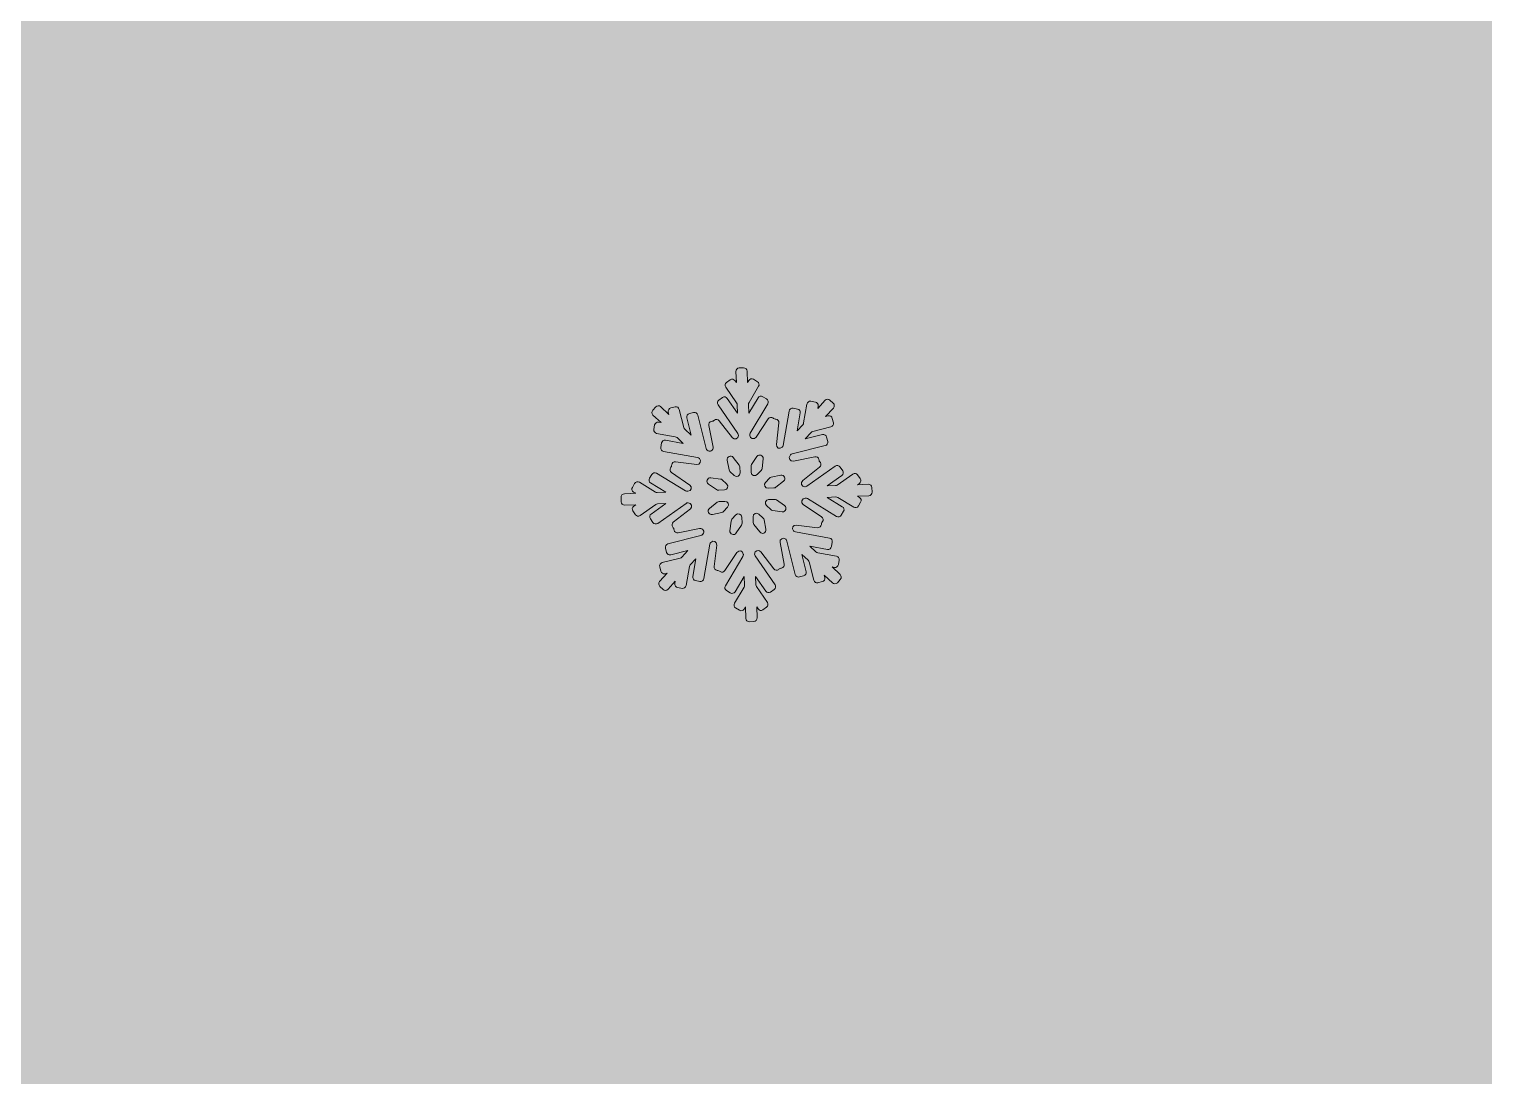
# Model space of a CAD drawing. Header units: millimetres. Extents: x 40 to 178, y -117 to -19.
# Drawn here: x 132.7 to 145, y -45.59 to -36.74 of the extents above; entities that cross this region are included whole.
import ezdxf

# ---------------------------------------------------------------- set-up
doc = ezdxf.new("R2010")
doc.units = ezdxf.units.MM
doc.header["$MEASUREMENT"] = 0
doc.layers.add('engraving', color=7, linetype='Continuous')
doc.layers.add('Layer 1', color=7, linetype='Continuous')

msp = doc.modelspace()

# ---------------------------------------------------------------- hatches: boundary and pattern name
at = {"layer": 'Layer 1'}
h = msp.add_hatch(color=2, dxfattribs=at)
h.dxf.hatch_style = 2
edge = h.paths.add_edge_path()
edge.add_spline(control_points=[(176.295, -54.742), (174.611, -49.888), (172.008, -45.798), (168.485, -42.469), (164.962, -39.142), (160.655, -36.597), (155.566, -34.835), (152.745, -33.859), (149.792, -33.154), (146.708, -32.719), (145.947, -31.249), (144.465, -30.207), (142.735, -30.075), (144.24, -28.96), (145.22, -27.176), (145.22, -25.16), (145.22, -21.779), (142.479, -19.039), (139.099, -19.039), (135.719, -19.039), (132.978, -21.779), (132.978, -25.16), (132.978, -27.176), (133.958, -28.96), (135.463, -30.075), (133.947, -30.191), (132.623, -31.005), (131.805, -32.192), (131.805, -32.192), (114.341, -32.192), (114.341, -32.192), (114.341, -32.192), (114.341, -117.341), (114.341, -117.341), (114.341, -117.341), (139.006, -117.341), (139.006, -117.341), (139.006, -117.341), (139.006, -99.49), (139.006, -99.49), (143.625, -100.194), (148.088, -99.98), (152.395, -98.844), (156.7, -97.709), (160.595, -95.869), (164.08, -93.324), (167.563, -90.78), (170.481, -87.609), (172.83, -83.81), (175.179, -80.013), (176.706, -75.806), (177.411, -71.185), (178.351, -65.077), (177.978, -59.598), (176.295, -54.742)], knot_values=[0, 0, 0, 0, 1, 1, 1, 2, 2, 2, 3, 3, 3, 4, 4, 4, 5, 5, 5, 6, 6, 6, 7, 7, 7, 8, 8, 8, 9, 9, 9, 10, 10, 10, 11, 11, 11, 12, 12, 12, 13, 13, 13, 14, 14, 14, 15, 15, 15, 16, 16, 16, 17, 17, 17, 18, 18, 18, 18], degree=3, periodic=1)
edge = h.paths.add_edge_path()
edge.add_spline(control_points=[(135.292, -25.16), (135.292, -23.06), (137, -21.352), (139.099, -21.352), (141.198, -21.352), (142.906, -23.06), (142.906, -25.16), (142.906, -27.259), (141.198, -28.967), (139.099, -28.967), (137, -28.967), (135.292, -27.259), (135.292, -25.16)], knot_values=[0, 0, 0, 0, 1, 1, 1, 2, 2, 2, 3, 3, 3, 4, 4, 4, 4], degree=3, periodic=1)
edge = h.paths.add_edge_path()
edge.add_spline(control_points=[(150.398, -71.83), (148.831, -73.436), (146.913, -74.238), (144.644, -74.238), (144.644, -74.238), (139.006, -74.238), (139.006, -74.238), (139.006, -74.238), (139.006, -57.913), (139.006, -57.913), (139.006, -57.913), (144.644, -57.913), (144.644, -57.913), (146.913, -57.913), (148.831, -58.697), (150.398, -60.262), (151.963, -61.829), (152.746, -63.747), (152.746, -66.017), (152.746, -68.289), (151.963, -70.227), (150.398, -71.83)], knot_values=[0, 0, 0, 0, 1, 1, 1, 2, 2, 2, 3, 3, 3, 4, 4, 4, 5, 5, 5, 6, 6, 6, 7, 7, 7, 7], degree=3, periodic=1)

# ---------------------------------------------------------------- linework, layer by layer
at = {"layer": 'engraving', "lineweight": 0}
for points, knots in [([(139.825, -40.62), (139.824, -40.604), (139.81, -40.592), (139.794, -40.592), (139.794, -40.592), (139.702, -40.596), (139.702, -40.596), (139.702, -40.596), (139.719, -40.584), (139.719, -40.584), (139.732, -40.574), (139.735, -40.556), (139.726, -40.543), (139.726, -40.543), (139.704, -40.512), (139.704, -40.512), (139.695, -40.499), (139.677, -40.495), (139.664, -40.505), (139.664, -40.505), (139.532, -40.598), (139.532, -40.598), (139.528, -40.601), (139.522, -40.603), (139.517, -40.603), (139.517, -40.603), (139.446, -40.606), (139.446, -40.606), (139.446, -40.606), (139.571, -40.517), (139.571, -40.517), (139.584, -40.508), (139.587, -40.49), (139.578, -40.477), (139.578, -40.477), (139.556, -40.446), (139.556, -40.446), (139.547, -40.432), (139.529, -40.429), (139.515, -40.439), (139.515, -40.439), (139.276, -40.608), (139.276, -40.608), (139.272, -40.611), (139.266, -40.613), (139.261, -40.613), (139.261, -40.613), (139.259, -40.613), (139.259, -40.613), (139.231, -40.614), (139.218, -40.578), (139.24, -40.561), (139.24, -40.561), (139.383, -40.448), (139.383, -40.448), (139.396, -40.438), (139.398, -40.42), (139.389, -40.407), (139.389, -40.407), (139.384, -40.401), (139.384, -40.401), (139.381, -40.398), (139.379, -40.394), (139.378, -40.389), (139.378, -40.389), (139.377, -40.382), (139.377, -40.382), (139.374, -40.366), (139.359, -40.356), (139.343, -40.359), (139.343, -40.359), (139.162, -40.395), (139.162, -40.395), (139.134, -40.4), (139.115, -40.368), (139.134, -40.347), (139.134, -40.347), (139.137, -40.343), (139.137, -40.343), (139.141, -40.339), (139.146, -40.336), (139.152, -40.335), (139.152, -40.335), (139.43, -40.265), (139.43, -40.265), (139.445, -40.261), (139.455, -40.245), (139.451, -40.23), (139.451, -40.23), (139.442, -40.193), (139.442, -40.193), (139.438, -40.177), (139.422, -40.168), (139.406, -40.172), (139.406, -40.172), (139.261, -40.208), (139.261, -40.208), (139.261, -40.208), (139.311, -40.153), (139.311, -40.153), (139.315, -40.149), (139.32, -40.146), (139.325, -40.145), (139.325, -40.145), (139.478, -40.106), (139.478, -40.106), (139.493, -40.103), (139.503, -40.087), (139.499, -40.071), (139.499, -40.071), (139.49, -40.034), (139.49, -40.034), (139.486, -40.019), (139.47, -40.009), (139.454, -40.013), (139.454, -40.013), (139.434, -40.018), (139.434, -40.018), (139.434, -40.018), (139.5, -39.947), (139.5, -39.947), (139.51, -39.935), (139.51, -39.916), (139.498, -39.906), (139.498, -39.906), (139.47, -39.88), (139.47, -39.88), (139.459, -39.869), (139.44, -39.869), (139.429, -39.881), (139.429, -39.881), (139.367, -39.95), (139.367, -39.95), (139.367, -39.95), (139.37, -39.929), (139.37, -39.929), (139.373, -39.913), (139.362, -39.898), (139.347, -39.896), (139.347, -39.896), (139.31, -39.889), (139.31, -39.889), (139.294, -39.886), (139.279, -39.897), (139.276, -39.913), (139.276, -39.913), (139.248, -40.073), (139.248, -40.073), (139.247, -40.078), (139.245, -40.083), (139.241, -40.088), (139.241, -40.088), (139.193, -40.14), (139.193, -40.14), (139.193, -40.14), (139.219, -39.988), (139.219, -39.988), (139.222, -39.973), (139.212, -39.958), (139.196, -39.955), (139.196, -39.955), (139.159, -39.948), (139.159, -39.948), (139.143, -39.945), (139.128, -39.956), (139.125, -39.972), (139.125, -39.972), (139.074, -40.263), (139.074, -40.263), (139.074, -40.269), (139.071, -40.274), (139.067, -40.278), (139.067, -40.278), (139.067, -40.278), (139.067, -40.278), (139.048, -40.299), (139.013, -40.283), (139.017, -40.255), (139.017, -40.255), (139.039, -40.073), (139.039, -40.073), (139.041, -40.057), (139.03, -40.043), (139.014, -40.041), (139.014, -40.041), (139.007, -40.04), (139.007, -40.04), (139.002, -40.039), (138.998, -40.038), (138.994, -40.035), (138.994, -40.035), (138.988, -40.031), (138.988, -40.031), (138.975, -40.022), (138.957, -40.026), (138.948, -40.039), (138.948, -40.039), (138.846, -40.193), (138.846, -40.193), (138.83, -40.217), (138.794, -40.206), (138.793, -40.178), (138.793, -40.178), (138.792, -40.175), (138.792, -40.175), (138.792, -40.169), (138.794, -40.164), (138.796, -40.159), (138.796, -40.159), (138.944, -39.91), (138.944, -39.91), (138.952, -39.896), (138.948, -39.879), (138.934, -39.87), (138.934, -39.87), (138.902, -39.851), (138.902, -39.851), (138.888, -39.842), (138.87, -39.847), (138.862, -39.861), (138.862, -39.861), (138.785, -39.99), (138.785, -39.99), (138.785, -39.99), (138.782, -39.916), (138.782, -39.916), (138.782, -39.91), (138.783, -39.905), (138.786, -39.9), (138.786, -39.9), (138.867, -39.763), (138.867, -39.763), (138.875, -39.75), (138.871, -39.732), (138.857, -39.724), (138.857, -39.724), (138.825, -39.704), (138.825, -39.704), (138.811, -39.696), (138.793, -39.7), (138.785, -39.714), (138.785, -39.714), (138.774, -39.731), (138.774, -39.731), (138.774, -39.731), (138.77, -39.635), (138.77, -39.635), (138.77, -39.618), (138.756, -39.606), (138.74, -39.607), (138.74, -39.607), (138.703, -39.608), (138.703, -39.608), (138.687, -39.609), (138.674, -39.622), (138.675, -39.638), (138.675, -39.638), (138.679, -39.732), (138.679, -39.732), (138.679, -39.732), (138.667, -39.715), (138.667, -39.715), (138.658, -39.702), (138.64, -39.699), (138.627, -39.708), (138.627, -39.708), (138.596, -39.73), (138.596, -39.73), (138.583, -39.739), (138.58, -39.757), (138.589, -39.77), (138.589, -39.77), (138.681, -39.904), (138.681, -39.904), (138.684, -39.908), (138.686, -39.914), (138.686, -39.919), (138.686, -39.919), (138.689, -39.991), (138.689, -39.991), (138.689, -39.991), (138.602, -39.865), (138.602, -39.865), (138.593, -39.852), (138.575, -39.848), (138.562, -39.858), (138.562, -39.858), (138.531, -39.879), (138.531, -39.879), (138.518, -39.889), (138.515, -39.907), (138.524, -39.92), (138.524, -39.92), (138.692, -40.163), (138.692, -40.163), (138.695, -40.167), (138.697, -40.173), (138.697, -40.178), (138.697, -40.178), (138.697, -40.179), (138.697, -40.179), (138.698, -40.207), (138.662, -40.22), (138.645, -40.198), (138.645, -40.198), (138.534, -40.054), (138.534, -40.054), (138.524, -40.041), (138.506, -40.039), (138.493, -40.049), (138.493, -40.049), (138.488, -40.053), (138.488, -40.053), (138.484, -40.056), (138.48, -40.058), (138.475, -40.059), (138.475, -40.059), (138.468, -40.06), (138.468, -40.06), (138.453, -40.064), (138.442, -40.079), (138.446, -40.095), (138.446, -40.095), (138.482, -40.277), (138.482, -40.277), (138.487, -40.305), (138.454, -40.324), (138.433, -40.304), (138.433, -40.304), (138.431, -40.303), (138.431, -40.303), (138.427, -40.299), (138.424, -40.294), (138.423, -40.288), (138.423, -40.288), (138.353, -40.007), (138.353, -40.007), (138.349, -39.991), (138.334, -39.981), (138.318, -39.985), (138.318, -39.985), (138.282, -39.994), (138.282, -39.994), (138.266, -39.998), (138.257, -40.014), (138.26, -40.03), (138.26, -40.03), (138.297, -40.177), (138.297, -40.177), (138.297, -40.177), (138.243, -40.126), (138.243, -40.126), (138.239, -40.123), (138.236, -40.118), (138.235, -40.112), (138.235, -40.112), (138.196, -39.958), (138.196, -39.958), (138.192, -39.942), (138.177, -39.932), (138.161, -39.936), (138.161, -39.936), (138.125, -39.945), (138.125, -39.945), (138.109, -39.949), (138.1, -39.965), (138.103, -39.981), (138.103, -39.981), (138.108, -40.001), (138.108, -40.001), (138.108, -40.001), (138.038, -39.935), (138.038, -39.935), (138.027, -39.924), (138.008, -39.925), (137.997, -39.937), (137.997, -39.937), (137.972, -39.965), (137.972, -39.965), (137.961, -39.977), (137.962, -39.995), (137.973, -40.006), (137.973, -40.006), (138.042, -40.07), (138.042, -40.07), (138.042, -40.07), (138.022, -40.066), (138.022, -40.066), (138.006, -40.063), (137.991, -40.074), (137.988, -40.09), (137.988, -40.09), (137.981, -40.127), (137.981, -40.127), (137.979, -40.143), (137.989, -40.158), (138.005, -40.161), (138.005, -40.161), (138.163, -40.189), (138.163, -40.189), (138.168, -40.19), (138.174, -40.193), (138.178, -40.197), (138.178, -40.197), (138.23, -40.246), (138.23, -40.246), (138.23, -40.246), (138.08, -40.219), (138.08, -40.219), (138.065, -40.216), (138.049, -40.227), (138.047, -40.242), (138.047, -40.242), (138.04, -40.28), (138.04, -40.28), (138.037, -40.296), (138.048, -40.311), (138.064, -40.314), (138.064, -40.314), (138.351, -40.366), (138.351, -40.366), (138.357, -40.367), (138.362, -40.369), (138.366, -40.373), (138.366, -40.373), (138.367, -40.374), (138.367, -40.374), (138.388, -40.394), (138.372, -40.428), (138.344, -40.424), (138.344, -40.424), (138.165, -40.402), (138.165, -40.402), (138.149, -40.4), (138.134, -40.411), (138.132, -40.427), (138.132, -40.427), (138.131, -40.434), (138.131, -40.434), (138.131, -40.439), (138.129, -40.443), (138.126, -40.447), (138.126, -40.447), (138.122, -40.453), (138.122, -40.453), (138.114, -40.466), (138.117, -40.484), (138.13, -40.493), (138.13, -40.493), (138.285, -40.598), (138.285, -40.598), (138.308, -40.614), (138.298, -40.65), (138.27, -40.651), (138.27, -40.651), (138.266, -40.651), (138.266, -40.651), (138.26, -40.652), (138.255, -40.65), (138.25, -40.647), (138.25, -40.647), (138.004, -40.498), (138.004, -40.498), (137.99, -40.489), (137.972, -40.494), (137.964, -40.508), (137.964, -40.508), (137.945, -40.54), (137.945, -40.54), (137.936, -40.554), (137.941, -40.572), (137.954, -40.58), (137.954, -40.58), (138.083, -40.658), (138.083, -40.658), (138.083, -40.658), (138.01, -40.661), (138.01, -40.661), (138.004, -40.662), (137.999, -40.66), (137.994, -40.657), (137.994, -40.657), (137.859, -40.575), (137.859, -40.575), (137.845, -40.567), (137.827, -40.571), (137.819, -40.585), (137.819, -40.585), (137.8, -40.618), (137.8, -40.618), (137.791, -40.631), (137.796, -40.649), (137.81, -40.657), (137.81, -40.657), (137.828, -40.668), (137.828, -40.668), (137.828, -40.668), (137.732, -40.672), (137.732, -40.672), (137.716, -40.673), (137.703, -40.686), (137.704, -40.702), (137.704, -40.702), (137.705, -40.74), (137.705, -40.74), (137.706, -40.757), (137.72, -40.769), (137.736, -40.768), (137.736, -40.768), (137.828, -40.765), (137.828, -40.765), (137.828, -40.765), (137.811, -40.777), (137.811, -40.777), (137.798, -40.786), (137.795, -40.804), (137.804, -40.817), (137.804, -40.817), (137.826, -40.849), (137.826, -40.849), (137.835, -40.862), (137.853, -40.865), (137.866, -40.856), (137.866, -40.856), (137.998, -40.763), (137.998, -40.763), (138.002, -40.76), (138.008, -40.758), (138.013, -40.758), (138.013, -40.758), (138.084, -40.755), (138.084, -40.755), (138.084, -40.755), (137.959, -40.843), (137.959, -40.843), (137.946, -40.852), (137.943, -40.87), (137.952, -40.884), (137.952, -40.884), (137.974, -40.915), (137.974, -40.915), (137.983, -40.928), (138.001, -40.931), (138.014, -40.922), (138.014, -40.922), (138.254, -40.753), (138.254, -40.753), (138.258, -40.75), (138.264, -40.748), (138.269, -40.748), (138.269, -40.748), (138.271, -40.748), (138.271, -40.748), (138.299, -40.747), (138.312, -40.782), (138.29, -40.8), (138.29, -40.8), (138.146, -40.913), (138.146, -40.913), (138.134, -40.923), (138.132, -40.941), (138.141, -40.953), (138.141, -40.953), (138.146, -40.959), (138.146, -40.959), (138.149, -40.963), (138.151, -40.967), (138.151, -40.971), (138.151, -40.971), (138.153, -40.979), (138.153, -40.979), (138.156, -40.995), (138.171, -41.005), (138.187, -41.002), (138.187, -41.002), (138.368, -40.966), (138.368, -40.966), (138.396, -40.96), (138.415, -40.993), (138.396, -41.014), (138.396, -41.014), (138.393, -41.017), (138.393, -41.017), (138.389, -41.021), (138.384, -41.024), (138.378, -41.026), (138.378, -41.026), (138.1, -41.095), (138.1, -41.095), (138.085, -41.099), (138.075, -41.115), (138.079, -41.131), (138.079, -41.131), (138.088, -41.168), (138.088, -41.168), (138.092, -41.183), (138.108, -41.193), (138.124, -41.189), (138.124, -41.189), (138.269, -41.152), (138.269, -41.152), (138.269, -41.152), (138.219, -41.207), (138.219, -41.207), (138.215, -41.211), (138.21, -41.214), (138.205, -41.216), (138.205, -41.216), (138.052, -41.254), (138.052, -41.254), (138.037, -41.258), (138.027, -41.274), (138.031, -41.289), (138.031, -41.289), (138.04, -41.326), (138.04, -41.326), (138.044, -41.342), (138.06, -41.351), (138.076, -41.348), (138.076, -41.348), (138.095, -41.343), (138.095, -41.343), (138.095, -41.343), (138.03, -41.414), (138.03, -41.414), (138.019, -41.426), (138.02, -41.444), (138.032, -41.455), (138.032, -41.455), (138.059, -41.481), (138.059, -41.481), (138.071, -41.492), (138.09, -41.491), (138.101, -41.479), (138.101, -41.479), (138.163, -41.411), (138.163, -41.411), (138.163, -41.411), (138.16, -41.431), (138.16, -41.431), (138.157, -41.447), (138.167, -41.462), (138.183, -41.465), (138.183, -41.465), (138.22, -41.472), (138.22, -41.472), (138.236, -41.474), (138.251, -41.464), (138.254, -41.448), (138.254, -41.448), (138.282, -41.288), (138.282, -41.288), (138.283, -41.282), (138.285, -41.277), (138.289, -41.273), (138.289, -41.273), (138.337, -41.221), (138.337, -41.221), (138.337, -41.221), (138.31, -41.372), (138.31, -41.372), (138.308, -41.388), (138.318, -41.403), (138.334, -41.406), (138.334, -41.406), (138.371, -41.413), (138.371, -41.413), (138.387, -41.415), (138.402, -41.405), (138.405, -41.389), (138.405, -41.389), (138.455, -41.097), (138.455, -41.097), (138.456, -41.092), (138.459, -41.087), (138.463, -41.083), (138.463, -41.083), (138.463, -41.083), (138.463, -41.083), (138.482, -41.062), (138.516, -41.078), (138.513, -41.106), (138.513, -41.106), (138.491, -41.287), (138.491, -41.287), (138.489, -41.303), (138.5, -41.318), (138.516, -41.32), (138.516, -41.32), (138.523, -41.321), (138.523, -41.321), (138.528, -41.321), (138.532, -41.323), (138.536, -41.326), (138.536, -41.326), (138.542, -41.329), (138.542, -41.329), (138.555, -41.339), (138.573, -41.335), (138.582, -41.321), (138.582, -41.321), (138.684, -41.168), (138.684, -41.168), (138.7, -41.144), (138.736, -41.154), (138.737, -41.182), (138.737, -41.182), (138.738, -41.186), (138.738, -41.186), (138.738, -41.191), (138.736, -41.197), (138.733, -41.202), (138.733, -41.202), (138.586, -41.45), (138.586, -41.45), (138.578, -41.464), (138.582, -41.482), (138.596, -41.49), (138.596, -41.49), (138.628, -41.51), (138.628, -41.51), (138.642, -41.518), (138.66, -41.514), (138.668, -41.5), (138.668, -41.5), (138.745, -41.37), (138.745, -41.37), (138.745, -41.37), (138.748, -41.445), (138.748, -41.445), (138.748, -41.45), (138.747, -41.456), (138.744, -41.461), (138.744, -41.461), (138.663, -41.597), (138.663, -41.597), (138.655, -41.611), (138.659, -41.629), (138.673, -41.637), (138.673, -41.637), (138.705, -41.657), (138.705, -41.657), (138.719, -41.665), (138.737, -41.66), (138.745, -41.647), (138.745, -41.647), (138.755, -41.629), (138.755, -41.629), (138.755, -41.629), (138.759, -41.726), (138.759, -41.726), (138.76, -41.742), (138.774, -41.754), (138.79, -41.754), (138.79, -41.754), (138.827, -41.752), (138.827, -41.752), (138.843, -41.752), (138.856, -41.738), (138.855, -41.722), (138.855, -41.722), (138.851, -41.629), (138.851, -41.629), (138.851, -41.629), (138.863, -41.645), (138.863, -41.645), (138.872, -41.659), (138.89, -41.662), (138.903, -41.653), (138.903, -41.653), (138.934, -41.631), (138.934, -41.631), (138.947, -41.622), (138.95, -41.604), (138.941, -41.591), (138.941, -41.591), (138.849, -41.457), (138.849, -41.457), (138.846, -41.452), (138.844, -41.447), (138.844, -41.441), (138.844, -41.441), (138.841, -41.37), (138.841, -41.37), (138.841, -41.37), (138.928, -41.496), (138.928, -41.496), (138.937, -41.509), (138.955, -41.512), (138.968, -41.503), (138.968, -41.503), (138.999, -41.481), (138.999, -41.481), (139.012, -41.472), (139.015, -41.454), (139.006, -41.441), (139.006, -41.441), (138.838, -41.198), (138.838, -41.198), (138.835, -41.193), (138.833, -41.188), (138.833, -41.182), (138.833, -41.182), (138.833, -41.182), (138.833, -41.182), (138.832, -41.154), (138.868, -41.14), (138.885, -41.163), (138.885, -41.163), (138.996, -41.306), (138.996, -41.306), (139.006, -41.319), (139.024, -41.322), (139.037, -41.312), (139.037, -41.312), (139.042, -41.307), (139.042, -41.307), (139.046, -41.304), (139.05, -41.302), (139.055, -41.302), (139.055, -41.302), (139.062, -41.3), (139.062, -41.3), (139.077, -41.297), (139.087, -41.282), (139.084, -41.266), (139.084, -41.266), (139.048, -41.083), (139.048, -41.083), (139.043, -41.055), (139.076, -41.037), (139.097, -41.056), (139.097, -41.056), (139.099, -41.058), (139.099, -41.058), (139.103, -41.062), (139.106, -41.067), (139.107, -41.072), (139.107, -41.072), (139.177, -41.354), (139.177, -41.354), (139.181, -41.37), (139.196, -41.379), (139.212, -41.375), (139.212, -41.375), (139.248, -41.366), (139.248, -41.366), (139.264, -41.362), (139.273, -41.346), (139.27, -41.331), (139.27, -41.331), (139.233, -41.184), (139.233, -41.184), (139.233, -41.184), (139.287, -41.234), (139.287, -41.234), (139.291, -41.238), (139.294, -41.243), (139.295, -41.248), (139.295, -41.248), (139.334, -41.403), (139.334, -41.403), (139.338, -41.419), (139.353, -41.428), (139.369, -41.424), (139.369, -41.424), (139.405, -41.415), (139.405, -41.415), (139.421, -41.411), (139.43, -41.395), (139.426, -41.38), (139.426, -41.38), (139.422, -41.36), (139.422, -41.36), (139.422, -41.36), (139.491, -41.425), (139.491, -41.425), (139.503, -41.436), (139.522, -41.436), (139.533, -41.424), (139.533, -41.424), (139.558, -41.396), (139.558, -41.396), (139.569, -41.384), (139.568, -41.366), (139.557, -41.355), (139.557, -41.355), (139.488, -41.291), (139.488, -41.291), (139.488, -41.291), (139.508, -41.294), (139.508, -41.294), (139.524, -41.297), (139.539, -41.287), (139.542, -41.271), (139.542, -41.271), (139.549, -41.233), (139.549, -41.233), (139.551, -41.218), (139.541, -41.203), (139.525, -41.2), (139.525, -41.2), (139.367, -41.171), (139.367, -41.171), (139.361, -41.17), (139.356, -41.168), (139.352, -41.164), (139.352, -41.164), (139.3, -41.115), (139.3, -41.115), (139.3, -41.115), (139.449, -41.142), (139.449, -41.142), (139.465, -41.145), (139.481, -41.134), (139.483, -41.118), (139.483, -41.118), (139.49, -41.081), (139.49, -41.081), (139.493, -41.065), (139.482, -41.05), (139.466, -41.047), (139.466, -41.047), (139.179, -40.995), (139.179, -40.995), (139.173, -40.994), (139.168, -40.991), (139.164, -40.988), (139.164, -40.988), (139.162, -40.986), (139.162, -40.986), (139.142, -40.967), (139.158, -40.932), (139.186, -40.936), (139.186, -40.936), (139.365, -40.959), (139.365, -40.959), (139.381, -40.961), (139.396, -40.949), (139.398, -40.933), (139.398, -40.933), (139.399, -40.926), (139.399, -40.926), (139.399, -40.922), (139.401, -40.917), (139.403, -40.914), (139.403, -40.914), (139.408, -40.907), (139.408, -40.907), (139.416, -40.894), (139.413, -40.876), (139.4, -40.867), (139.4, -40.867), (139.245, -40.762), (139.245, -40.762), (139.222, -40.747), (139.232, -40.71), (139.26, -40.709), (139.26, -40.709), (139.264, -40.709), (139.264, -40.709), (139.27, -40.709), (139.275, -40.71), (139.28, -40.713), (139.28, -40.713), (139.526, -40.863), (139.526, -40.863), (139.54, -40.871), (139.558, -40.867), (139.566, -40.853), (139.566, -40.853), (139.585, -40.82), (139.585, -40.82), (139.594, -40.807), (139.589, -40.789), (139.575, -40.781), (139.575, -40.781), (139.446, -40.702), (139.446, -40.702), (139.446, -40.702), (139.52, -40.699), (139.52, -40.699), (139.526, -40.699), (139.531, -40.7), (139.536, -40.703), (139.536, -40.703), (139.671, -40.785), (139.671, -40.785), (139.685, -40.794), (139.703, -40.789), (139.711, -40.775), (139.711, -40.775), (139.73, -40.743), (139.73, -40.743), (139.738, -40.729), (139.734, -40.711), (139.72, -40.703), (139.72, -40.703), (139.702, -40.692), (139.702, -40.692), (139.702, -40.692), (139.798, -40.688), (139.798, -40.688), (139.814, -40.688), (139.827, -40.674), (139.826, -40.658), (139.826, -40.658), (139.825, -40.62), (139.825, -40.62)], [0, 0, 0, 0, 1, 1, 1, 2, 2, 2, 3, 3, 3, 4, 4, 4, 5, 5, 5, 6, 6, 6, 7, 7, 7, 8, 8, 8, 9, 9, 9, 10, 10, 10, 11, 11, 11, 12, 12, 12, 13, 13, 13, 14, 14, 14, 15, 15, 15, 16, 16, 16, 17, 17, 17, 18, 18, 18, 19, 19, 19, 20, 20, 20, 21, 21, 21, 22, 22, 22, 23, 23, 23, 24, 24, 24, 25, 25, 25, 26, 26, 26, 27, 27, 27, 28, 28, 28, 29, 29, 29, 30, 30, 30, 31, 31, 31, 32, 32, 32, 33, 33, 33, 34, 34, 34, 35, 35, 35, 36, 36, 36, 37, 37, 37, 38, 38, 38, 39, 39, 39, 40, 40, 40, 41, 41, 41, 42, 42, 42, 43, 43, 43, 44, 44, 44, 45, 45, 45, 46, 46, 46, 47, 47, 47, 48, 48, 48, 49, 49, 49, 50, 50, 50, 51, 51, 51, 52, 52, 52, 53, 53, 53, 54, 54, 54, 55, 55, 55, 56, 56, 56, 57, 57, 57, 58, 58, 58, 59, 59, 59, 60, 60, 60, 61, 61, 61, 62, 62, 62, 63, 63, 63, 64, 64, 64, 65, 65, 65, 66, 66, 66, 67, 67, 67, 68, 68, 68, 69, 69, 69, 70, 70, 70, 71, 71, 71, 72, 72, 72, 73, 73, 73, 74, 74, 74, 75, 75, 75, 76, 76, 76, 77, 77, 77, 78, 78, 78, 79, 79, 79, 80, 80, 80, 81, 81, 81, 82, 82, 82, 83, 83, 83, 84, 84, 84, 85, 85, 85, 86, 86, 86, 87, 87, 87, 88, 88, 88, 89, 89, 89, 90, 90, 90, 91, 91, 91, 92, 92, 92, 93, 93, 93, 94, 94, 94, 95, 95, 95, 96, 96, 96, 97, 97, 97, 98, 98, 98, 99, 99, 99, 100, 100, 100, 101, 101, 101, 102, 102, 102, 103, 103, 103, 104, 104, 104, 105, 105, 105, 106, 106, 106, 107, 107, 107, 108, 108, 108, 109, 109, 109, 110, 110, 110, 111, 111, 111, 112, 112, 112, 113, 113, 113, 114, 114, 114, 115, 115, 115, 116, 116, 116, 117, 117, 117, 118, 118, 118, 119, 119, 119, 120, 120, 120, 121, 121, 121, 122, 122, 122, 123, 123, 123, 124, 124, 124, 125, 125, 125, 126, 126, 126, 127, 127, 127, 128, 128, 128, 129, 129, 129, 130, 130, 130, 131, 131, 131, 132, 132, 132, 133, 133, 133, 134, 134, 134, 135, 135, 135, 136, 136, 136, 137, 137, 137, 138, 138, 138, 139, 139, 139, 140, 140, 140, 141, 141, 141, 142, 142, 142, 143, 143, 143, 144, 144, 144, 145, 145, 145, 146, 146, 146, 147, 147, 147, 148, 148, 148, 149, 149, 149, 150, 150, 150, 151, 151, 151, 152, 152, 152, 153, 153, 153, 154, 154, 154, 155, 155, 155, 156, 156, 156, 157, 157, 157, 158, 158, 158, 159, 159, 159, 160, 160, 160, 161, 161, 161, 162, 162, 162, 163, 163, 163, 164, 164, 164, 165, 165, 165, 166, 166, 166, 167, 167, 167, 168, 168, 168, 169, 169, 169, 170, 170, 170, 171, 171, 171, 172, 172, 172, 173, 173, 173, 174, 174, 174, 175, 175, 175, 176, 176, 176, 177, 177, 177, 178, 178, 178, 179, 179, 179, 180, 180, 180, 181, 181, 181, 182, 182, 182, 183, 183, 183, 184, 184, 184, 185, 185, 185, 186, 186, 186, 187, 187, 187, 188, 188, 188, 189, 189, 189, 190, 190, 190, 191, 191, 191, 192, 192, 192, 193, 193, 193, 194, 194, 194, 195, 195, 195, 196, 196, 196, 197, 197, 197, 198, 198, 198, 199, 199, 199, 200, 200, 200, 201, 201, 201, 202, 202, 202, 203, 203, 203, 204, 204, 204, 205, 205, 205, 206, 206, 206, 207, 207, 207, 208, 208, 208, 209, 209, 209, 210, 210, 210, 211, 211, 211, 212, 212, 212, 213, 213, 213, 214, 214, 214, 215, 215, 215, 216, 216, 216, 217, 217, 217, 218, 218, 218, 219, 219, 219, 220, 220, 220, 221, 221, 221, 222, 222, 222, 223, 223, 223, 224, 224, 224, 225, 225, 225, 226, 226, 226, 227, 227, 227, 228, 228, 228, 229, 229, 229, 230, 230, 230, 231, 231, 231, 232, 232, 232, 233, 233, 233, 234, 234, 234, 235, 235, 235, 236, 236, 236, 237, 237, 237, 238, 238, 238, 239, 239, 239, 240, 240, 240, 241, 241, 241, 242, 242, 242, 243, 243, 243, 244, 244, 244, 245, 245, 245, 246, 246, 246, 247, 247, 247, 248, 248, 248, 249, 249, 249, 250, 250, 250, 251, 251, 251, 252, 252, 252, 253, 253, 253, 254, 254, 254, 255, 255, 255, 256, 256, 256, 257, 257, 257, 258, 258, 258, 259, 259, 259, 260, 260, 260, 261, 261, 261, 262, 262, 262, 263, 263, 263, 264, 264, 264, 265, 265, 265, 266, 266, 266, 267, 267, 267, 268, 268, 268, 269, 269, 269, 270, 270, 270, 271, 271, 271, 272, 272, 272, 273, 273, 273, 274, 274, 274, 275, 275, 275, 276, 276, 276, 277, 277, 277, 278, 278, 278, 279, 279, 279, 280, 280, 280, 281, 281, 281, 282, 282, 282, 283, 283, 283, 284, 284, 284, 285, 285, 285, 286, 286, 286, 287, 287, 287, 288, 288, 288, 289, 289, 289, 290, 290, 290, 291, 291, 291, 292, 292, 292, 293, 293, 293, 294, 294, 294, 295, 295, 295, 296, 296, 296, 297, 297, 297, 298, 298, 298, 299, 299, 299, 300, 300, 300, 301, 301, 301, 302, 302, 302, 303, 303, 303, 304, 304, 304, 305, 305, 305, 306, 306, 306, 307, 307, 307, 308, 308, 308, 309, 309, 309, 310, 310, 310, 311, 311, 311, 312, 312, 312, 313, 313, 313, 314, 314, 314, 315, 315, 315, 316, 316, 316, 317, 317, 317, 318, 318, 318, 319, 319, 319, 320, 320, 320, 321, 321, 321, 322, 322, 322, 323, 323, 323, 324, 324, 324, 325, 325, 325, 326, 326, 326, 327, 327, 327, 328, 328, 328, 329, 329, 329, 330, 330, 330, 331, 331, 331, 332, 332, 332, 333, 333, 333, 334, 334, 334, 335, 335, 335, 336, 336, 336, 336]), ([(138.653, -40.365), (138.653, -40.365), (138.702, -40.429), (138.702, -40.429), (138.705, -40.433), (138.707, -40.439), (138.708, -40.445), (138.708, -40.445), (138.71, -40.495), (138.71, -40.495), (138.711, -40.521), (138.68, -40.535), (138.661, -40.517), (138.661, -40.517), (138.625, -40.484), (138.625, -40.484), (138.621, -40.48), (138.618, -40.475), (138.617, -40.468), (138.617, -40.468), (138.601, -40.389), (138.601, -40.389), (138.595, -40.358), (138.634, -40.341), (138.653, -40.365)], [0, 0, 0, 0, 1, 1, 1, 2, 2, 2, 3, 3, 3, 4, 4, 4, 5, 5, 5, 6, 6, 6, 7, 7, 7, 8, 8, 8, 8]), ([(138.805, -40.491), (138.805, -40.491), (138.803, -40.442), (138.803, -40.442), (138.803, -40.436), (138.805, -40.43), (138.808, -40.425), (138.808, -40.425), (138.852, -40.357), (138.852, -40.357), (138.869, -40.332), (138.909, -40.346), (138.906, -40.377), (138.906, -40.377), (138.896, -40.458), (138.896, -40.458), (138.895, -40.464), (138.892, -40.469), (138.888, -40.474), (138.888, -40.474), (138.856, -40.51), (138.856, -40.51), (138.838, -40.529), (138.806, -40.517), (138.805, -40.491)], [0, 0, 0, 0, 1, 1, 1, 2, 2, 2, 3, 3, 3, 4, 4, 4, 5, 5, 5, 6, 6, 6, 7, 7, 7, 8, 8, 8, 8]), ([(138.512, -40.636), (138.512, -40.636), (138.444, -40.59), (138.444, -40.59), (138.418, -40.573), (138.433, -40.533), (138.464, -40.537), (138.464, -40.537), (138.544, -40.547), (138.544, -40.547), (138.55, -40.548), (138.556, -40.55), (138.56, -40.555), (138.56, -40.555), (138.597, -40.589), (138.597, -40.589), (138.616, -40.607), (138.604, -40.638), (138.578, -40.639), (138.578, -40.639), (138.53, -40.641), (138.53, -40.641), (138.524, -40.641), (138.517, -40.64), (138.512, -40.636)], [0, 0, 0, 0, 1, 1, 1, 2, 2, 2, 3, 3, 3, 4, 4, 4, 5, 5, 5, 6, 6, 6, 7, 7, 7, 8, 8, 8, 8]), ([(138.925, -40.576), (138.925, -40.576), (138.958, -40.539), (138.958, -40.539), (138.963, -40.535), (138.968, -40.532), (138.974, -40.531), (138.974, -40.531), (139.054, -40.515), (139.054, -40.515), (139.084, -40.509), (139.102, -40.547), (139.078, -40.566), (139.078, -40.566), (139.014, -40.617), (139.014, -40.617), (139.009, -40.621), (139.003, -40.623), (138.997, -40.623), (138.997, -40.623), (138.948, -40.625), (138.948, -40.625), (138.922, -40.626), (138.907, -40.595), (138.925, -40.576)], [0, 0, 0, 0, 1, 1, 1, 2, 2, 2, 3, 3, 3, 4, 4, 4, 5, 5, 5, 6, 6, 6, 7, 7, 7, 8, 8, 8, 8]), ([(138.605, -40.784), (138.605, -40.784), (138.571, -40.821), (138.571, -40.821), (138.567, -40.826), (138.562, -40.829), (138.556, -40.83), (138.556, -40.83), (138.476, -40.846), (138.476, -40.846), (138.446, -40.852), (138.428, -40.813), (138.452, -40.795), (138.452, -40.795), (138.516, -40.744), (138.516, -40.744), (138.521, -40.74), (138.527, -40.738), (138.533, -40.737), (138.533, -40.737), (138.582, -40.736), (138.582, -40.736), (138.608, -40.735), (138.622, -40.765), (138.605, -40.784)], [0, 0, 0, 0, 1, 1, 1, 2, 2, 2, 3, 3, 3, 4, 4, 4, 5, 5, 5, 6, 6, 6, 7, 7, 7, 8, 8, 8, 8]), ([(138.725, -40.87), (138.725, -40.87), (138.727, -40.919), (138.727, -40.919), (138.727, -40.925), (138.725, -40.931), (138.722, -40.936), (138.722, -40.936), (138.678, -41.003), (138.678, -41.003), (138.661, -41.029), (138.621, -41.014), (138.624, -40.984), (138.624, -40.984), (138.634, -40.903), (138.634, -40.903), (138.635, -40.897), (138.637, -40.891), (138.642, -40.887), (138.642, -40.887), (138.674, -40.851), (138.674, -40.851), (138.692, -40.832), (138.724, -40.844), (138.725, -40.87)], [0, 0, 0, 0, 1, 1, 1, 2, 2, 2, 3, 3, 3, 4, 4, 4, 5, 5, 5, 6, 6, 6, 7, 7, 7, 8, 8, 8, 8]), ([(138.877, -40.995), (138.877, -40.995), (138.828, -40.932), (138.828, -40.932), (138.825, -40.927), (138.823, -40.921), (138.822, -40.915), (138.822, -40.915), (138.82, -40.866), (138.82, -40.866), (138.819, -40.84), (138.85, -40.826), (138.869, -40.844), (138.869, -40.844), (138.904, -40.876), (138.904, -40.876), (138.909, -40.881), (138.912, -40.886), (138.913, -40.892), (138.913, -40.892), (138.929, -40.972), (138.929, -40.972), (138.935, -41.002), (138.896, -41.02), (138.877, -40.995)], [0, 0, 0, 0, 1, 1, 1, 2, 2, 2, 3, 3, 3, 4, 4, 4, 5, 5, 5, 6, 6, 6, 7, 7, 7, 8, 8, 8, 8]), ([(139.018, -40.724), (139.018, -40.724), (139.086, -40.771), (139.086, -40.771), (139.111, -40.788), (139.096, -40.828), (139.066, -40.824), (139.066, -40.824), (138.986, -40.813), (138.986, -40.813), (138.98, -40.813), (138.974, -40.81), (138.97, -40.806), (138.97, -40.806), (138.933, -40.772), (138.933, -40.772), (138.914, -40.754), (138.926, -40.722), (138.952, -40.721), (138.952, -40.721), (139, -40.719), (139, -40.719), (139.006, -40.719), (139.013, -40.721), (139.018, -40.724)], [0, 0, 0, 0, 1, 1, 1, 2, 2, 2, 3, 3, 3, 4, 4, 4, 5, 5, 5, 6, 6, 6, 7, 7, 7, 8, 8, 8, 8])]:
    msp.add_open_spline(points, degree=3, knots=knots, dxfattribs=at)
at = {"layer": 'Layer 1', "lineweight": 0}
msp.add_open_spline([(176.295, -54.742), (174.611, -49.888), (172.008, -45.798), (168.485, -42.469), (164.962, -39.142), (160.655, -36.597), (155.566, -34.835), (152.745, -33.859), (149.792, -33.154), (146.708, -32.719), (145.947, -31.249), (144.465, -30.207), (142.735, -30.075), (144.24, -28.96), (145.22, -27.176), (145.22, -25.16), (145.22, -21.779), (142.479, -19.039), (139.099, -19.039), (135.719, -19.039), (132.978, -21.779), (132.978, -25.16), (132.978, -27.176), (133.958, -28.96), (135.463, -30.075), (133.947, -30.191), (132.623, -31.005), (131.805, -32.192), (131.805, -32.192), (114.341, -32.192), (114.341, -32.192), (114.341, -32.192), (114.341, -117.341), (114.341, -117.341), (114.341, -117.341), (139.006, -117.341), (139.006, -117.341), (139.006, -117.341), (139.006, -99.49), (139.006, -99.49), (143.625, -100.194), (148.088, -99.98), (152.395, -98.844), (156.7, -97.709), (160.595, -95.869), (164.08, -93.324), (167.563, -90.78), (170.481, -87.609), (172.83, -83.81), (175.179, -80.013), (176.706, -75.806), (177.411, -71.185), (178.351, -65.077), (177.978, -59.598), (176.295, -54.742)], degree=3, knots=[0, 0, 0, 0, 1, 1, 1, 2, 2, 2, 3, 3, 3, 4, 4, 4, 5, 5, 5, 6, 6, 6, 7, 7, 7, 8, 8, 8, 9, 9, 9, 10, 10, 10, 11, 11, 11, 12, 12, 12, 13, 13, 13, 14, 14, 14, 15, 15, 15, 16, 16, 16, 17, 17, 17, 18, 18, 18, 18], dxfattribs=at)

doc.saveas('drawing.dxf')
